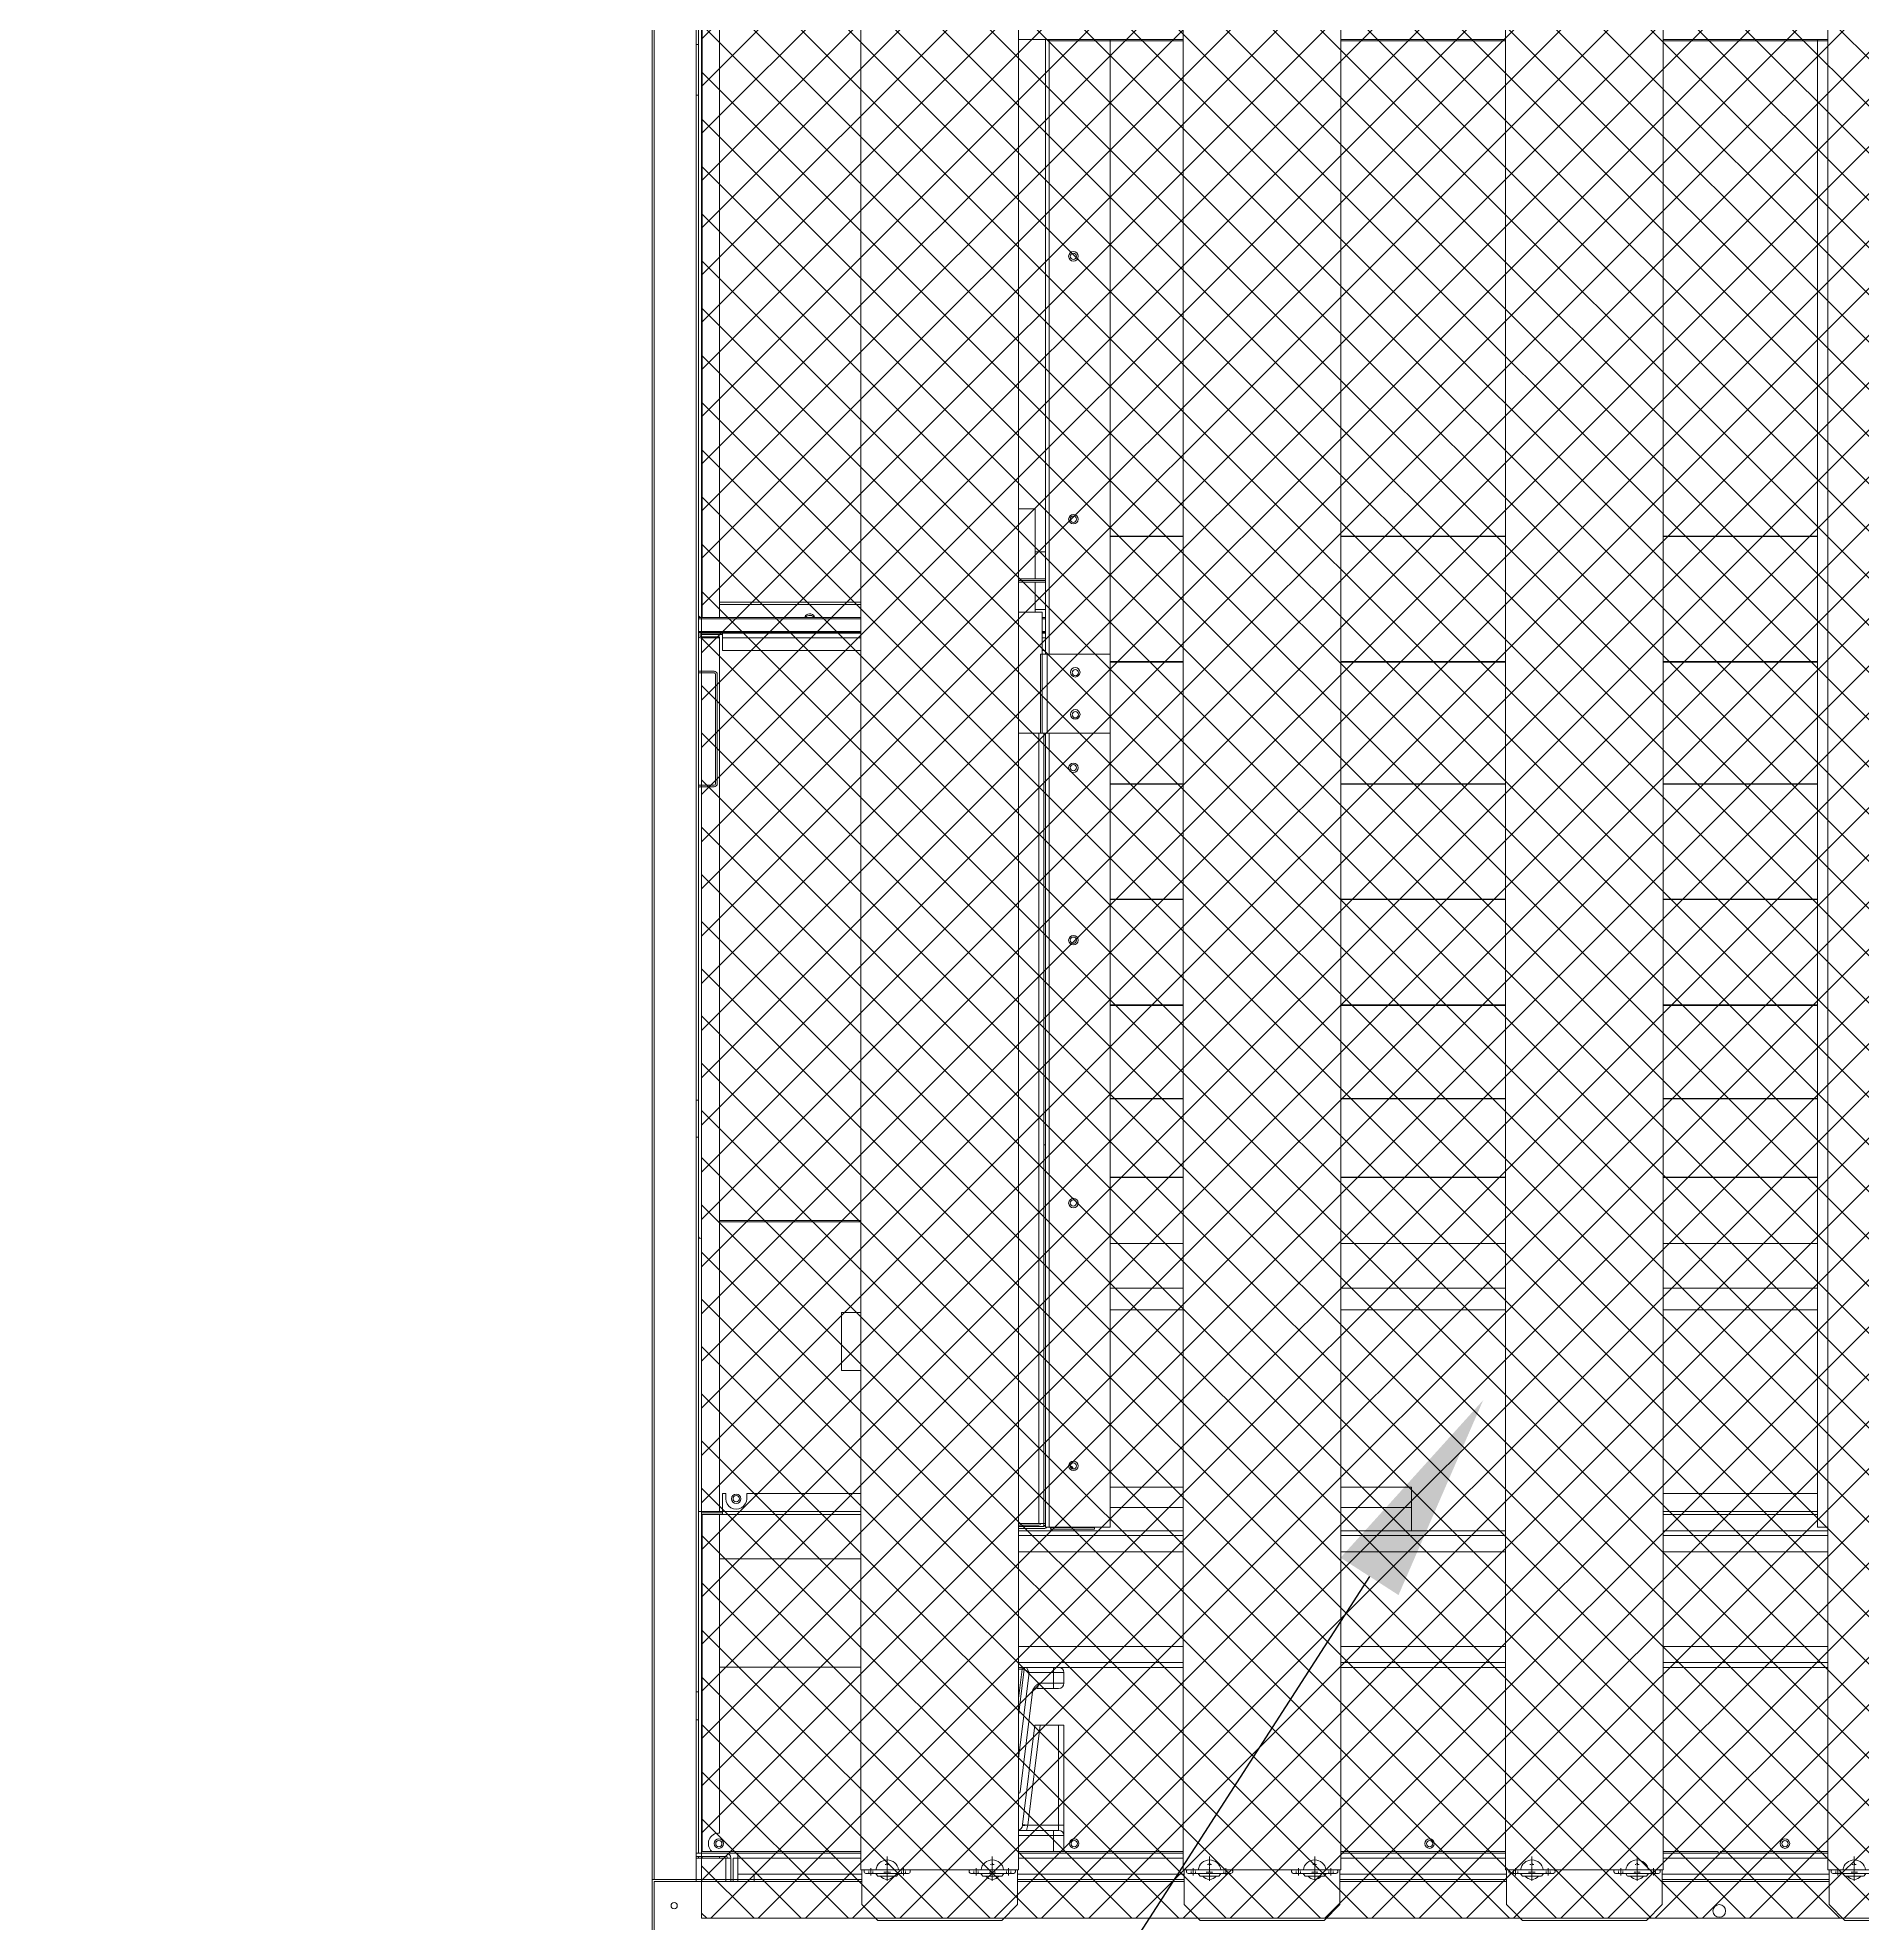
# Model space of a CAD drawing. Header units: millimetres. Extents: x -662366 to 32042, y -139401 to 24090.
# Drawn here: x 21083 to 22818, y 10962 to 12754 of the extents above; entities that cross this region are included whole.
import ezdxf
from ezdxf import colors
from ezdxf.entities.mleader import LeaderData, LeaderLine
from ezdxf.math import Vec2, Vec3

# ---------------------------------------------------------------- set-up
doc = ezdxf.new("R2010")
doc.units = ezdxf.units.MM
doc.linetypes.add('ACISOTGL', pattern=[3, 2, -1])
doc.linetypes.add('CENTER', pattern=[2, 1.25, -0.25, 0.25, -0.25])
for name, color, linetype, lineweight in [('AM_0', 7, 'Continuous', 50), ('AM_3', 6, 'ACISOTGL', 9), ('AM_7', 4, 'CENTER', 9)]:
    doc.layers.add(name, color=color, linetype=linetype, lineweight=lineweight)
doc.layers.add('냉각탑_dim', color=1, linetype='Continuous')
doc.styles.get("Standard").update_dxf_attribs({"font": 'arial.ttf'})

# ---------------------------------------------------------------- blocks, each defined once
blk = doc.blocks.new('2')
at = {"lineweight": 5}
h = blk.add_hatch(dxfattribs=at)
h.set_pattern_fill('ANSI37', scale=10)
h.set_pattern_definition([(45, (-1129861.293, -477337.81), (-22.4506403, 22.4506403), []), (135, (-1129861.293, -477337.81), (-22.4506403, -22.4506403), [])])
h.paths.add_polyline_path([(24623.9, 10965.6), (24623.9, 13065.6), (21714.9, 13065.6), (21714.9, 10965.6)])
at = {"color": 7, "lineweight": 20}
for p, q in [((21667.8, 10899.6), (21667.8, 13874.5)), ((21709.8, 11032.7), (21709.8, 13874.5)), ((22173, 12752.4), (22016.4, 12752.4)), ((22173, 12751.2), (22044.6, 12751.2)), ((22103.5, 11337.7), (22103.5, 12752.4)), ((22479.6, 12752.4), (22323, 12752.4)), ((22479.6, 12751.2), (22323, 12751.2)), ((22786.2, 12752.4), (22629.6, 12752.4)), ((22786.2, 12751.2), (22629.6, 12751.2)), ((22776.1, 11337.7), (22776.1, 12752.4)), ((21711.8, 12699.6), (21711.8, 11743.6)), ((22016.4, 11334.2), (22173, 11334.2)), ((22016.4, 11329.5), (22173, 11329.5)), ((22323, 11334.2), (22479.6, 11334.2)), ((22323, 11329.5), (22479.6, 11329.5)), ((22629.6, 11334.2), (22786.2, 11334.2)), ((22629.6, 11329.5), (22786.2, 11329.5)), ((22016.4, 11314.2), (22173, 11314.2)), ((22323, 11314.2), (22479.6, 11314.2)), ((22629.6, 11314.2), (22786.2, 11314.2)), ((22173, 11224.2), (22016.4, 11224.2)), ((22479.6, 11224.2), (22323, 11224.2)), ((22786.2, 11224.2), (22629.6, 11224.2)), ((22173, 11208.9), (22016.4, 11208.9)), ((22173, 11204.2), (22016.4, 11204.2)), ((22479.6, 11208.9), (22323, 11208.9)), ((22479.6, 11204.2), (22323, 11204.2)), ((22786.2, 11208.9), (22629.6, 11208.9)), ((22786.2, 11204.2), (22629.6, 11204.2)), ((21866.4, 11029.2), (21714.8, 11029.2)), ((21866.4, 11027.6), (21714.8, 11027.6)), ((21866.4, 11027.6), (21749.5, 11027.6)), ((22173, 11029.2), (22016.4, 11029.2)), ((22173, 11027.6), (22016.4, 11027.6)), ((22173, 11027.6), (22016.4, 11027.6)), ((22479.6, 11029.2), (22323, 11029.2)), ((22479.6, 11027.6), (22323, 11027.6)), ((22479.6, 11027.6), (22323, 11027.6)), ((22681.8, 11029.2), (22629.6, 11029.2)), ((22786.2, 11027.6), (22629.6, 11027.6)), ((22681.8, 11027.6), (22629.6, 11027.6)), ((22786.2, 11029.2), (22683.8, 11029.2)), ((22786.2, 11027.6), (22683.8, 11027.6)), ((21866.4, 11022.9), (21749.5, 11022.9)), ((21749.5, 11007.6), (21867.4, 11007.6)), ((22015.4, 11007.6), (22174, 11007.6)), ((22173, 11022.9), (22016.4, 11022.9)), ((22322, 11007.6), (22480.6, 11007.6)), ((22479.6, 11022.9), (22323, 11022.9)), ((22628.6, 11007.6), (22787.2, 11007.6)), ((22786.2, 11022.9), (22629.6, 11022.9))]:
    blk.add_line(p, q, dxfattribs=at)
at = {"lineweight": 20}
for p, q in [((21669.8, 13875.6), (21669.8, 11002.6)), ((21709.8, 13877.6), (21709.8, 11000.6)), ((21714.9, 10965.6), (21714.9, 13065.6)), ((21866.4, 11011.6), (21866.4, 13024.6)), ((22016.4, 11011.6), (22016.4, 13024.6)), ((22173, 11011.6), (22173, 13024.6)), ((22323, 11011.6), (22323, 13024.6)), ((22479.6, 11011.6), (22479.6, 13024.6)), ((22629.6, 11011.6), (22629.6, 13024.6)), ((22786.2, 11011.6), (22786.2, 13024.6)), ((21866.4, 11011.6), (22016.4, 11011.6)), ((21867.4, 11011.6), (21867.4, 10978.6)), ((22015.4, 11011.6), (22015.4, 10978.6)), ((22173, 11011.6), (22323, 11011.6)), ((22174, 11011.6), (22174, 10978.6)), ((22322, 11011.6), (22322, 10978.6)), ((22479.6, 11011.6), (22629.6, 11011.6)), ((22480.6, 11011.6), (22480.6, 10978.6)), ((22628.6, 11011.6), (22628.6, 10978.6)), ((22786.2, 11011.6), (22936.2, 11011.6)), ((22787.2, 11011.6), (22787.2, 10978.6)), ((21667.8, 11002.6), (21667.8, 10942.6)), ((21867.4, 11002.6), (21667.8, 11002.6)), ((21669.8, 11000.6), (21669.8, 10879.6)), ((21867.4, 11000.6), (21669.8, 11000.6)), ((22174, 11002.6), (22015.4, 11002.6)), ((22174, 11000.6), (22015.4, 11000.6)), ((22480.6, 11002.6), (22322, 11002.6)), ((22480.6, 11000.6), (22322, 11000.6)), ((22787.2, 11002.6), (22628.6, 11002.6)), ((22787.2, 11000.6), (22628.6, 11000.6)), ((21867.4, 10978.6), (21882.4, 10963.6)), ((22015.4, 10978.6), (22000.4, 10963.6)), ((22174, 10978.6), (22189, 10963.6)), ((22322, 10978.6), (22307, 10963.6)), ((22480.6, 10978.6), (22495.6, 10963.6)), ((22628.6, 10978.6), (22613.6, 10963.6)), ((22787.2, 10978.6), (22802.2, 10963.6)), ((24623.9, 10965.6), (21714.9, 10965.6)), ((21882.4, 10963.6), (22000.4, 10963.6)), ((22189, 10963.6), (22307, 10963.6)), ((22495.6, 10963.6), (22613.6, 10963.6)), ((22802.2, 10963.6), (22920.2, 10963.6))]:
    blk.add_line(p, q, dxfattribs=at)
at = {"color": 7, "lineweight": 20, "ltscale": 0.139915}
blk.add_line((21711.8, 12951.4), (21711.8, 12699.6), dxfattribs=at)
at = {"color": 7, "lineweight": 20, "ltscale": 0.415127}
for p, q in [((21715.3, 12950), (21715.3, 12202.8)), ((21731.8, 12202.8), (21731.8, 12950))]:
    blk.add_line(p, q, dxfattribs=at)
at = {"color": 7, "lineweight": 20, "ltscale": 0.001111}
for p, q in [((21709.8, 12747.7), (21711.8, 12747.7)), ((21709.8, 11743.6), (21711.8, 11743.6)), ((21709.8, 11708.6), (21711.8, 11708.6)), ((22042, 11337.7), (22044, 11337.7)), ((21709.8, 11181), (21711.8, 11181)), ((21709.8, 11154.4), (21711.8, 11154.4))]:
    blk.add_line(p, q, dxfattribs=at)
at = {"color": 7, "lineweight": 20, "ltscale": 0.324833}
for p, q in [((22042, 12167.7), (22042, 12752.4)), ((22045.5, 12167.7), (22045.5, 12752.4))]:
    blk.add_line(p, q, dxfattribs=at)
at = {"color": 7, "lineweight": 20, "ltscale": 0.000666677}
blk.add_line((22044.6, 12751.2), (22044.6, 12752.4), dxfattribs=at)
at = {"color": 7, "lineweight": 20, "ltscale": 0.011111}
for p, q in [((21709.8, 12679.6), (21709.8, 12699.6)), ((21734.9, 12187.7), (21714.9, 12187.7)), ((21714.9, 12186.6), (21734.9, 12186.6)), ((21709.8, 11743.6), (21709.8, 11763.6)), ((21714.9, 11352.6), (21734.9, 11352.6)), ((21734.9, 11351.1), (21714.9, 11351.1)), ((21714.9, 11349.5), (21734.9, 11349.5))]:
    blk.add_line(p, q, dxfattribs=at)
at = {"color": 7, "lineweight": 20, "ltscale": 0.00111}
blk.add_line((21709.8, 12699.6), (21711.8, 12699.6), dxfattribs=at)
at = {"color": 7, "lineweight": 20, "ltscale": 0.038889}
blk.add_line((22016.4, 12306), (22032.3, 12306), dxfattribs=at)
at = {"color": 7, "lineweight": 20, "ltscale": 0.037}
blk.add_line((22032.3, 12239.4), (22032.3, 12306), dxfattribs=at)
at = {"color": 7, "lineweight": 20, "ltscale": 0.373667}
for p, q in [((22173, 12280.1), (22103.5, 12280.1)), ((22173, 12279.9), (22103.5, 12279.9)), ((22479.6, 12280.1), (22323, 12280.1)), ((22479.6, 12279.9), (22323, 12279.9)), ((22776.1, 12280.1), (22629.6, 12280.1)), ((22776.1, 12279.9), (22629.6, 12279.9)), ((22173, 12160.8), (22103.5, 12160.8)), ((22173, 12160.3), (22103.5, 12160.3)), ((22479.6, 12160.8), (22323, 12160.8)), ((22479.6, 12160.3), (22323, 12160.3)), ((22776.1, 12160.8), (22629.6, 12160.8)), ((22776.1, 12160.3), (22629.6, 12160.3)), ((22173, 12044.6), (22103.5, 12044.6)), ((22173, 12044.2), (22103.5, 12044.2)), ((22479.6, 12044.6), (22323, 12044.6)), ((22479.6, 12044.2), (22323, 12044.2)), ((22776.1, 12044.6), (22629.6, 12044.6)), ((22776.1, 12044.2), (22629.6, 12044.2)), ((22173, 11934.8), (22103.5, 11934.8)), ((22173, 11934.4), (22103.5, 11934.4)), ((22479.6, 11934.8), (22323, 11934.8)), ((22479.6, 11934.4), (22323, 11934.4)), ((22776.1, 11934.8), (22629.6, 11934.8)), ((22776.1, 11934.4), (22629.6, 11934.4)), ((22173, 11834.2), (22103.5, 11834.2)), ((22173, 11833.8), (22103.5, 11833.8)), ((22479.6, 11834.2), (22323, 11834.2)), ((22479.6, 11833.8), (22323, 11833.8)), ((22776.1, 11834.2), (22629.6, 11834.2)), ((22776.1, 11833.8), (22629.6, 11833.8)), ((22173, 11745.3), (22103.5, 11745.3)), ((22173, 11744.9), (22103.5, 11744.9)), ((22479.6, 11745.3), (22323, 11745.3)), ((22479.6, 11744.9), (22323, 11744.9)), ((22776.1, 11745.3), (22629.6, 11745.3)), ((22776.1, 11744.9), (22629.6, 11744.9)), ((22173, 11670.4), (22103.5, 11670.4)), ((22173, 11670.1), (22103.5, 11670.1)), ((22479.6, 11670.4), (22323, 11670.4)), ((22479.6, 11670.1), (22323, 11670.1)), ((22776.1, 11670.4), (22629.6, 11670.4)), ((22776.1, 11670.1), (22629.6, 11670.1)), ((22173, 11607.4), (22103.5, 11607.4)), ((22173, 11607.2), (22103.5, 11607.2)), ((22479.6, 11607.4), (22323, 11607.4)), ((22479.6, 11607.2), (22323, 11607.2)), ((22776.1, 11607.4), (22629.6, 11607.4)), ((22776.1, 11607.2), (22629.6, 11607.2)), ((22173, 11565), (22103.5, 11565)), ((22173, 11564.8), (22103.5, 11564.8)), ((22479.6, 11565), (22323, 11565)), ((22479.6, 11564.8), (22323, 11564.8)), ((22776.1, 11565), (22629.6, 11565)), ((22776.1, 11564.8), (22629.6, 11564.8)), ((22173, 11544.3), (22103.5, 11544.3)), ((22173, 11544.3), (22103.5, 11544.3)), ((22479.6, 11544.3), (22323, 11544.3)), ((22479.6, 11544.3), (22323, 11544.3)), ((22776.1, 11544.3), (22629.6, 11544.3)), ((22776.1, 11544.3), (22629.6, 11544.3))]:
    blk.add_line(p, q, dxfattribs=at)
at = {"color": 7, "lineweight": 20, "ltscale": 0.005389}
for p, q in [((22042, 12265.3), (22032.3, 12265.3)), ((22042, 12210.3), (22032.3, 12210.3))]:
    blk.add_line(p, q, dxfattribs=at)
at = {"color": 7, "lineweight": 20, "ltscale": 0.018833}
for p, q in [((22016.4, 12239.4), (22042, 12239.4)), ((22042, 12237.8), (22016.4, 12237.8)), ((22042, 12237.8), (22016.4, 12237.8)), ((22016.4, 12236.2), (22042, 12236.2))]:
    blk.add_line(p, q, dxfattribs=at)
at = {"color": 7, "lineweight": 20, "ltscale": 0.015833}
blk.add_line((22032.3, 12236.2), (22032.3, 12207.7), dxfattribs=at)
at = {"color": 7, "lineweight": 20, "ltscale": 0.087611}
for p, q in [((21731.8, 12217.3), (21866.4, 12217.3)), ((21731.8, 12215.2), (21866.4, 12215.2))]:
    blk.add_line(p, q, dxfattribs=at)
at = {"color": 7, "lineweight": 20, "ltscale": 0.038056}
for p, q in [((22016.4, 12207.7), (22038.8, 12207.7)), ((22016.4, 12092.7), (22038.8, 12092.7))]:
    blk.add_line(p, q, dxfattribs=at)
at = {"color": 7, "lineweight": 20, "ltscale": 0.022222}
blk.add_line((22038.8, 12167.7), (22038.8, 12207.7), dxfattribs=at)
at = {"color": 7, "lineweight": 20, "ltscale": 0.139166}
for p, q in [((21866.4, 12202.7), (21711.8, 12202.7)), ((21866.4, 12201.3), (21711.8, 12201.3)), ((21711.8, 12189.5), (21866.4, 12189.5)), ((21711.8, 12188.4), (21866.4, 12188.4))]:
    blk.add_line(p, q, dxfattribs=at)
at = {"color": 7, "lineweight": 20, "ltscale": 0.00164}
blk.add_line((21713.4, 12185.5), (21713.4, 12188.4), dxfattribs=at)
at = {"color": 7, "lineweight": 20, "ltscale": 0.000154576}
blk.add_line((21713.8, 12202.7), (21713.8, 12203), dxfattribs=at)
at = {"color": 7, "lineweight": 20, "ltscale": 0.000403556}
blk.add_line((21714.9, 12188.4), (21714.9, 12187.7), dxfattribs=at)
at = {"color": 7, "lineweight": 20, "ltscale": 0.009167}
blk.add_line((21715.3, 12202.8), (21731.8, 12202.8), dxfattribs=at)
at = {"color": 7, "lineweight": 20, "ltscale": 0.001778}
for p, q in [((22042, 12202.7), (22038.8, 12202.7)), ((22042, 12201.3), (22038.8, 12201.3)), ((22038.8, 12189.5), (22042, 12189.5)), ((22038.8, 12188.4), (22042, 12188.4)), ((22042, 12187.7), (22038.8, 12187.7)), ((22042, 12183.3), (22038.8, 12183.3)), ((22038.8, 12171.2), (22042, 12171.2))]:
    blk.add_line(p, q, dxfattribs=at)
at = {"color": 7, "lineweight": 20, "ltscale": 0.000638044}
blk.add_line((21714.9, 12186.6), (21714.9, 12187.7), dxfattribs=at)
at = {"color": 7, "lineweight": 20, "ltscale": 0.001178}
blk.add_line((21714.9, 12186.6), (21714.9, 12184.4), dxfattribs=at)
at = {"color": 7, "lineweight": 20, "ltscale": 0.009389}
for p, q in [((21731.8, 12184.4), (21714.9, 12184.4)), ((21731.8, 12183.3), (21714.9, 12183.3)), ((21734.9, 11369.5), (21734.9, 11352.6)), ((21731.8, 11352.6), (21714.9, 11352.6))]:
    blk.add_line(p, q, dxfattribs=at)
at = {"color": 7, "lineweight": 20, "ltscale": 0.017627}
blk.add_line((21714.9, 12183.3), (21714.9, 12151.6), dxfattribs=at)
at = {"color": 7, "lineweight": 20, "ltscale": 0.000618889}
blk.add_line((21731.8, 12184.4), (21731.8, 12183.3), dxfattribs=at)
at = {"color": 7, "lineweight": 20, "ltscale": 0.317284}
blk.add_line((21731.8, 11612.2), (21731.8, 12183.3), dxfattribs=at)
at = {"color": 7, "lineweight": 20, "ltscale": 0.126333}
for p, q in [((21866.4, 12187.7), (21734.9, 12187.7)), ((21866.4, 12183.3), (21734.9, 12183.3)), ((21734.9, 12171.2), (21866.4, 12171.2))]:
    blk.add_line(p, q, dxfattribs=at)
at = {"color": 7, "lineweight": 20, "ltscale": 0.002435}
blk.add_line((21734.9, 12187.7), (21734.9, 12183.3), dxfattribs=at)
at = {"color": 7, "lineweight": 20, "ltscale": 0.006739}
blk.add_line((21734.9, 12171.2), (21734.9, 12183.3), dxfattribs=at)
at = {"color": 7, "lineweight": 20, "ltscale": 0.041667}
for p, q in [((22037.3, 12092.7), (22037.3, 12167.7)), ((22038.8, 12092.7), (22038.8, 12167.7)), ((22043.5, 12092.7), (22043.5, 12167.7)), ((22103.5, 12167.7), (22103.5, 12092.7))]:
    blk.add_line(p, q, dxfattribs=at)
at = {"color": 7, "lineweight": 20, "ltscale": 0.000833333}
for p, q in [((22038.8, 12167.7), (22037.3, 12167.7)), ((22038.8, 12092.7), (22037.3, 12092.7)), ((21714.9, 11352.6), (21714.9, 11351.1)), ((22044, 11337.7), (22045.5, 11337.7))]:
    blk.add_line(p, q, dxfattribs=at)
at = {"color": 7, "lineweight": 20, "ltscale": 0.002611}
for p, q in [((22043.5, 12167.7), (22038.8, 12167.7)), ((22043.5, 12092.7), (22038.8, 12092.7)), ((22040.5, 11340.9), (22035.8, 11340.9)), ((21749.5, 11027.6), (21749.5, 11022.9)), ((21742.8, 11022.9), (21738.1, 11022.9)), ((21744.8, 11022.9), (21749.5, 11022.9))]:
    blk.add_line(p, q, dxfattribs=at)
at = {"color": 7, "lineweight": 20, "ltscale": 0.033333}
for p, q in [((22103.5, 12167.7), (22043.5, 12167.7)), ((22043.5, 12092.7), (22103.5, 12092.7))]:
    blk.add_line(p, q, dxfattribs=at)
at = {"color": 7, "lineweight": 20, "ltscale": 0.007667}
for p, q in [((21712.9, 12151.6), (21726.7, 12151.6)), ((21712.9, 12150), (21726.7, 12150)), ((21712.9, 12043.2), (21726.7, 12043.2)), ((21712.9, 12041.6), (21726.7, 12041.6))]:
    blk.add_line(p, q, dxfattribs=at)
at = {"color": 7, "lineweight": 20, "ltscale": 0.059333}
blk.add_line((21714.9, 12150), (21714.9, 12043.2), dxfattribs=at)
at = {"color": 7, "lineweight": 20, "ltscale": 0.057667}
for p, q in [((21728.2, 12044.7), (21728.2, 12148.5)), ((21729.8, 12044.7), (21729.8, 12148.5))]:
    blk.add_line(p, q, dxfattribs=at)
at = {"color": 7, "lineweight": 20, "ltscale": 0.037222}
blk.add_line((22037.3, 12092.7), (22016.4, 12092.7), dxfattribs=at)
at = {"color": 7, "lineweight": 20, "ltscale": 0.417667}
for p, q in [((22035.8, 12092.7), (22035.8, 11340.9)), ((22040.5, 12092.7), (22040.5, 11340.9))]:
    blk.add_line(p, q, dxfattribs=at)
at = {"color": 7, "lineweight": 20, "ltscale": 0.000833332}
blk.add_line((22042, 12092.7), (22040.5, 12092.7), dxfattribs=at)
at = {"color": 7, "lineweight": 20, "ltscale": 0.419444}
for p, q in [((22042, 11337.7), (22042, 12092.7)), ((22045.5, 11337.7), (22045.5, 12092.7))]:
    blk.add_line(p, q, dxfattribs=at)
at = {"color": 7, "lineweight": 20, "ltscale": 0.238546}
blk.add_line((21714.9, 12041.6), (21714.9, 11612.2), dxfattribs=at)
at = {"color": 7, "lineweight": 20, "ltscale": 0.01945}
blk.add_line((21711.8, 11708.6), (21711.8, 11743.6), dxfattribs=at)
at = {"color": 7, "lineweight": 20, "ltscale": 0.052341}
blk.add_line((21711.8, 11708.6), (21711.8, 11614.4), dxfattribs=at)
at = {"color": 7, "lineweight": 20, "ltscale": 0.00083304}
for p, q in [((22042, 11701.2), (22040.5, 11701.2)), ((22042, 11341), (22040.5, 11341))]:
    blk.add_line(p, q, dxfattribs=at)
at = {"color": 7, "lineweight": 20, "ltscale": 0.125667}
for p, q in [((21731.8, 11629.1), (21866.4, 11629.1)), ((21731.8, 11628.1), (21866.4, 11628.1))]:
    blk.add_line(p, q, dxfattribs=at)
at = {"color": 7, "lineweight": 20, "ltscale": 0.001029}
blk.add_line((21711.8, 11614.4), (21711.8, 11612.5), dxfattribs=at)
at = {"color": 7, "lineweight": 20, "ltscale": 0.000839807}
blk.add_line((21711.8, 11612.5), (21713.3, 11612.5), dxfattribs=at)
at = {"color": 7, "lineweight": 20, "ltscale": 0.144377}
for p, q in [((21711.8, 11612.5), (21711.8, 11352.6)), ((21714.9, 11612.5), (21714.9, 11352.6)), ((21731.8, 11612.5), (21731.8, 11352.6))]:
    blk.add_line(p, q, dxfattribs=at)
at = {"color": 7, "lineweight": 20, "ltscale": 0.015278}
for p, q in [((21848, 11541.7), (21848, 11514.2)), ((21848, 11514.2), (21848, 11486.7))]:
    blk.add_line(p, q, dxfattribs=at)
at = {"color": 7, "lineweight": 20, "ltscale": 0.061111}
for p, q in [((21866.4, 11541.7), (21848, 11541.7)), ((21866.4, 11486.7), (21848, 11486.7))]:
    blk.add_line(p, q, dxfattribs=at)
at = {"color": 7, "lineweight": 20, "ltscale": 0.001611}
blk.add_line((21737.8, 11369.5), (21734.9, 11369.5), dxfattribs=at)
at = {"color": 7, "lineweight": 20, "ltscale": 0.002747}
for p, q in [((21737.8, 11369.5), (21737.8, 11364.6)), ((21757.8, 11364.6), (21757.8, 11369.5))]:
    blk.add_line(p, q, dxfattribs=at)
at = {"color": 7, "lineweight": 20, "ltscale": 0.111222}
blk.add_line((21866.4, 11369.5), (21757.8, 11369.5), dxfattribs=at)
at = {"color": 7, "lineweight": 20, "ltscale": 0.159167}
for p, q in [((22173, 11375.7), (22103.5, 11375.7)), ((22390, 11375.7), (22323, 11375.7)), ((22173, 11356.2), (22103.5, 11356.2)), ((22390, 11356.2), (22323, 11356.2))]:
    blk.add_line(p, q, dxfattribs=at)
at = {"color": 7, "lineweight": 20, "ltscale": 0.010842}
blk.add_line((22390, 11356.2), (22390, 11375.7), dxfattribs=at)
at = {"color": 7, "lineweight": 20, "ltscale": 0.132277}
for p, q in [((22776.1, 11369.5), (22629.6, 11369.5)), ((22629.6, 11352.6), (22776.1, 11352.6)), ((22629.6, 11349.5), (22776.1, 11349.5))]:
    blk.add_line(p, q, dxfattribs=at)
at = {"color": 7, "lineweight": 20, "ltscale": 0.001722}
for p, q in [((21711.8, 11352.6), (21714.9, 11352.6)), ((21734.9, 11349.5), (21734.9, 11352.6))]:
    blk.add_line(p, q, dxfattribs=at)
at = {"color": 7, "lineweight": 20, "ltscale": 0.180579}
blk.add_line((21711.8, 11352.6), (21711.8, 11027.6), dxfattribs=at)
at = {"color": 7, "lineweight": 20, "ltscale": 0.000888889}
for p, q in [((21714.9, 11351.1), (21714.9, 11349.5)), ((22046.5, 11337.4), (22048.1, 11337.4)), ((22088.5, 11337.4), (22088.5, 11335.8)), ((21714.8, 11029.2), (21714.8, 11027.6)), ((22681.8, 11029.2), (22681.8, 11027.6)), ((22683.8, 11029.2), (22683.8, 11027.6))]:
    blk.add_line(p, q, dxfattribs=at)
at = {"color": 7, "lineweight": 20, "ltscale": 0.177968}
blk.add_line((21715.3, 11349.5), (21715.3, 11029.2), dxfattribs=at)
at = {"color": 7, "lineweight": 20, "ltscale": 0.168309}
blk.add_line((21731.8, 11046.6), (21731.8, 11349.5), dxfattribs=at)
at = {"color": 7, "lineweight": 20, "ltscale": 0.123944}
for p, q in [((21734.9, 11352.6), (21866.4, 11352.6)), ((21734.9, 11349.5), (21866.4, 11349.5))]:
    blk.add_line(p, q, dxfattribs=at)
at = {"color": 7, "lineweight": 20, "ltscale": 0.012222}
blk.add_line((22390, 11334.2), (22390, 11356.2), dxfattribs=at)
at = {"color": 7, "lineweight": 20, "ltscale": 0.032}
for p, q in [((22016.4, 11340.9), (22035.8, 11340.9)), ((22035.8, 11339.4), (22016.4, 11339.4))]:
    blk.add_line(p, q, dxfattribs=at)
at = {"color": 7, "lineweight": 20, "ltscale": 0.031389}
for p, q in [((22040.5, 11338.2), (22016.4, 11338.2)), ((22040.5, 11336.2), (22016.4, 11336.2))]:
    blk.add_line(p, q, dxfattribs=at)
at = {"color": 7, "lineweight": 20, "ltscale": 0.000961364}
blk.add_line((22041.9, 11339), (22040.1, 11339), dxfattribs=at)
at = {"color": 7, "lineweight": 20, "ltscale": 0.032222}
for p, q in [((22045.5, 11337.7), (22103.5, 11337.7)), ((22786.2, 11337.7), (22776.1, 11337.7))]:
    blk.add_line(p, q, dxfattribs=at)
at = {"color": 7, "lineweight": 20, "ltscale": 0.000166668}
blk.add_line((22046.5, 11337.4), (22046.5, 11337.7), dxfattribs=at)
at = {"color": 7, "lineweight": 20, "ltscale": 0.001132}
blk.add_line((22047, 11334.2), (22047, 11336.2), dxfattribs=at)
at = {"color": 7, "lineweight": 20, "ltscale": 0.000166667}
for p, q in [((22048.1, 11337.7), (22048.1, 11337.4)), ((22088.5, 11337.7), (22088.5, 11337.4))]:
    blk.add_line(p, q, dxfattribs=at)
at = {"color": 7, "lineweight": 20, "ltscale": 0.022444}
for p, q in [((22048.1, 11337.4), (22088.5, 11337.4)), ((22088.5, 11337.4), (22048.1, 11337.4)), ((22048.1, 11335.8), (22088.5, 11335.8))]:
    blk.add_line(p, q, dxfattribs=at)
at = {"color": 7, "lineweight": 20, "ltscale": 0.000444384}
blk.add_line((22088.5, 11337.4), (22088.5, 11336.6), dxfattribs=at)
at = {"color": 7, "lineweight": 20, "ltscale": 0.132333}
blk.add_line((21731.8, 11307.4), (21866.4, 11307.4), dxfattribs=at)
at = {"color": 7, "lineweight": 20, "ltscale": 0.134122}
blk.add_line((21866.4, 11204.4), (21731.8, 11204.4), dxfattribs=at)
at = {"color": 7, "lineweight": 20, "ltscale": 0.019777}
blk.add_line((22019.8, 11202.4), (22016.4, 11202.4), dxfattribs=at)
at = {"color": 7, "lineweight": 20, "ltscale": 0.059604}
for p, q in [((22019.8, 11202.4), (22016.4, 11174.7)), ((22016.4, 11158.6), (22021.8, 11202.4))]:
    blk.add_line(p, q, dxfattribs=at)
at = {"color": 7, "lineweight": 20, "ltscale": 0.000975701}
blk.add_line((22019.8, 11204.2), (22019.8, 11202.4), dxfattribs=at)
at = {"color": 7, "lineweight": 20, "ltscale": 0.003145}
for q in [(22021.8, 11202.4), (22023.8, 11204.2)]:
    blk.add_line((22026.4, 11199.2), q, dxfattribs=at)
at = {"color": 7, "lineweight": 20, "ltscale": 0.002778}
for p, q in [((22049.5, 11204.2), (22049.5, 11199.2)), ((22049.5, 11189.2), (22049.5, 11184.2)), ((22054.5, 11184.2), (22049.5, 11184.2)), ((22059.5, 11149.2), (22054.5, 11149.2)), ((22025.2, 11054.2), (22020.2, 11054.8)), ((22049.5, 11049.2), (22049.5, 11044.2)), ((22054.5, 11049.2), (22049.5, 11049.2)), ((22054.5, 11054.2), (22059.5, 11054.2)), ((22054.5, 11054.2), (22054.5, 11049.2))]:
    blk.add_line(p, q, dxfattribs=at)
at = {"color": 7, "lineweight": 20, "ltscale": 0.058129}
blk.add_line((22016.4, 11117.6), (22026.4, 11199.2), dxfattribs=at)
at = {"color": 7, "lineweight": 20, "ltscale": 0.01282}
blk.add_line((22049.5, 11199.2), (22026.4, 11199.2), dxfattribs=at)
at = {"color": 7, "lineweight": 20, "ltscale": 0.00286}
for p, q in [((22035.7, 11189.2), (22034.4, 11184.2)), ((22025.2, 11054.2), (22023.9, 11049.2))]:
    blk.add_line(p, q, dxfattribs=at)
at = {"color": 7, "lineweight": 20, "ltscale": 0.007694}
blk.add_line((22049.5, 11189.2), (22035.7, 11189.2), dxfattribs=at)
at = {"color": 7, "lineweight": 20, "ltscale": 0.005556}
for p, q in [((22059.5, 11199.2), (22049.5, 11199.2)), ((22049.5, 11199.2), (22049.5, 11189.2)), ((22059.5, 11189.2), (22049.5, 11189.2)), ((22059.5, 11199.2), (22059.5, 11189.2)), ((22059.5, 11044.2), (22049.5, 11044.2)), ((22059.5, 11054.2), (22059.5, 11044.2))]:
    blk.add_line(p, q, dxfattribs=at)
at = {"color": 7, "lineweight": 20, "ltscale": 0.053282}
blk.add_line((22017.9, 11085.9), (22029.6, 11181.1), dxfattribs=at)
at = {"color": 7, "lineweight": 20, "ltscale": 0.008376}
blk.add_line((22049.5, 11184.2), (22034.4, 11184.2), dxfattribs=at)
at = {"color": 7, "lineweight": 20, "ltscale": 0.052833}
blk.add_line((22020.2, 11054.8), (22031.8, 11149.2), dxfattribs=at)
at = {"color": 7, "lineweight": 20, "ltscale": 0.053174}
blk.add_line((22025.2, 11054.2), (22036.8, 11149.2), dxfattribs=at)
at = {"color": 7, "lineweight": 20, "ltscale": 0.002799}
blk.add_line((22031.8, 11149.2), (22036.8, 11149.2), dxfattribs=at)
at = {"color": 7, "lineweight": 20, "ltscale": 0.009824}
blk.add_line((22054.5, 11149.2), (22036.8, 11149.2), dxfattribs=at)
at = {"color": 7, "lineweight": 20, "ltscale": 0.052778}
for p, q in [((22054.5, 11054.2), (22054.5, 11149.2)), ((22059.5, 11054.2), (22059.5, 11149.2))]:
    blk.add_line(p, q, dxfattribs=at)
at = {"color": 7, "lineweight": 20, "ltscale": 0.019722}
blk.add_line((22049.5, 11049.2), (22016.4, 11049.2), dxfattribs=at)
at = {"color": 7, "lineweight": 20, "ltscale": 0.020833}
blk.add_line((22049.5, 11044.2), (22016.4, 11044.2), dxfattribs=at)
at = {"color": 7, "lineweight": 20, "ltscale": 0.000682136}
blk.add_line((22020.2, 11054.8), (22020, 11053.6), dxfattribs=at)
at = {"color": 7, "lineweight": 20, "ltscale": 0.016305}
blk.add_line((22025.2, 11054.2), (22054.5, 11054.2), dxfattribs=at)
at = {"color": 7, "lineweight": 20, "ltscale": 0.008333}
for p, q in [((22049.5, 11029.2), (22049.5, 11044.2)), ((22059.5, 11029.2), (22059.5, 11044.2))]:
    blk.add_line(p, q, dxfattribs=at)
at = {"color": 7, "lineweight": 20, "ltscale": 0.002833}
blk.add_line((21709.8, 11032.7), (21709.8, 11027.6), dxfattribs=at)
at = {"color": 7, "lineweight": 20, "ltscale": 0.036444}
for p, q in [((21709.8, 11027.6), (21738.1, 11027.6)), ((21709.8, 11024.4), (21738.1, 11024.4)), ((21738.1, 11022.9), (21709.8, 11022.9))]:
    blk.add_line(p, q, dxfattribs=at)
at = {"color": 7, "lineweight": 20, "ltscale": 0.000833331}
for p, q in [((21709.8, 11024.4), (21709.8, 11022.9)), ((21711.8, 11024.4), (21711.8, 11022.9)), ((21715.3, 11024.4), (21715.3, 11022.9)), ((21731.8, 11022.9), (21731.8, 11024.4))]:
    blk.add_line(p, q, dxfattribs=at)
at = {"color": 7, "lineweight": 20, "ltscale": 0.078111}
for p, q in [((21738.1, 11000.6), (21738.1, 11022.9)), ((21742.8, 11000.6), (21742.8, 11022.9))]:
    blk.add_line(p, q, dxfattribs=at)
at = {"color": 7, "lineweight": 20, "ltscale": 0.0685}
blk.add_line((21744.8, 11022.9), (21744.8, 11000.6), dxfattribs=at)
at = {"color": 7, "lineweight": 20, "ltscale": 0.0085}
blk.add_line((21749.5, 11022.9), (21749.5, 11007.6), dxfattribs=at)
at = {"color": 7, "lineweight": 20, "ltscale": 0.06}
for p, q in [((21749.5, 11007.6), (21749.5, 11000.6)), ((21764.8, 11000.6), (21764.8, 11007.6))]:
    blk.add_line(p, q, dxfattribs=at)
at = {"color": 7, "linetype": 'Continuous', "lineweight": 20}
for points in [[(21869.4, 11009.9, 0.414214), (21871, 11008.3), (21911.8, 11008.3, 0.414214), (21913.4, 11009.9), (21913.4, 11010.7, 0.414214), (21912.5, 11011.6), (21870.3, 11011.6, 0.414214), (21869.4, 11010.7)], [(22013.4, 11009.9, -0.414214), (22011.8, 11008.3), (21971, 11008.3, -0.414214), (21969.4, 11009.9), (21969.4, 11010.7, -0.414214), (21970.3, 11011.6), (22012.5, 11011.6, -0.414214), (22013.4, 11010.7)], [(22176, 11009.9, 0.414214), (22177.6, 11008.3), (22218.4, 11008.3, 0.414214), (22220, 11009.9), (22220, 11010.7, 0.414214), (22219.1, 11011.6), (22176.9, 11011.6, 0.414214), (22176, 11010.7)], [(22320, 11009.9, -0.414214), (22318.4, 11008.3), (22277.6, 11008.3, -0.414214), (22276, 11009.9), (22276, 11010.7, -0.414214), (22276.9, 11011.6), (22319.1, 11011.6, -0.414214), (22320, 11010.7)], [(22482.6, 11009.9, 0.414214), (22484.2, 11008.3), (22525, 11008.3, 0.414214), (22526.6, 11009.9), (22526.6, 11010.7, 0.414214), (22525.7, 11011.6), (22483.5, 11011.6, 0.414214), (22482.6, 11010.7)], [(22626.6, 11009.9, -0.414214), (22625, 11008.3), (22584.2, 11008.3, -0.414214), (22582.6, 11009.9), (22582.6, 11010.7, -0.414214), (22583.5, 11011.6), (22625.7, 11011.6, -0.414214), (22626.6, 11010.7)], [(22789.2, 11009.9, 0.414214), (22790.8, 11008.3), (22831.6, 11008.3, 0.414214), (22833.2, 11009.9), (22833.2, 11010.7, 0.414214), (22832.3, 11011.6), (22790.1, 11011.6, 0.414214), (22789.2, 11010.7)]]:
    blk.add_lwpolyline(points, format="xyb", close=True, dxfattribs=at)
at = {"color": 7, "lineweight": 20}
for centre, radius in [((22068.5, 12546.2), 4.5), ((22068.5, 12546.2), 3), ((22068.5, 12296.2), 4.5), ((22068.5, 12296.2), 3), ((22070.3, 12150.6), 4.5), ((22070.3, 12150.2), 3), ((22070.3, 12110.6), 4.5), ((22070.3, 12110.2), 3), ((22068.5, 12059.8), 4.5), ((22068.5, 12059.8), 3), ((22068.5, 11895.8), 4.5), ((22068.5, 11895.8), 3), ((22068.5, 11645.8), 4.5), ((22068.5, 11645.8), 3), ((22068.5, 11395.8), 4.5), ((22068.5, 11395.8), 3), ((21747.8, 11364.6), 4.5), ((21747.8, 11364.6), 3), ((21731.3, 11036.6), 4.5), ((22069.3, 11036.6), 4.5), ((22407.3, 11036.6), 4.5), ((22745.3, 11036.6), 4.5), ((21731.3, 11036.6), 3), ((22069.3, 11036.6), 3), ((22407.3, 11036.6), 3), ((22745.3, 11036.6), 3), ((21688.8, 10977.6), 3), ((22682.8, 10972.6), 6)]:
    blk.add_circle(centre, radius, dxfattribs=at)
for centre, radius, start, end in [((22038.5, 12755.9), 3.5, 270, 270.2097), ((21706.7, 12706.7), 3.1, 359.4685, 0), ((21706.4, 12698.2), 3.4, 0, 0.5061), ((21712.9, 12153.1), 1.5, 222.8019, 270), ((21712.9, 12153.1), 3.1, 249.2053, 270), ((21726.7, 12148.5), 3.1, 0, 90), ((21726.7, 12148.5), 1.5, 0, 90), ((21712.9, 12040.1), 3.1, 90, 110.7947), ((21712.9, 12040.1), 1.5, 90, 137.1981), ((21726.7, 12044.7), 3.1, 270, 0), ((21726.7, 12044.7), 1.5, 270, 0), ((21706.4, 11745), 3.4, 359.4939, 0), ((21706.7, 11736.5), 3.1, 0, 0.5316), ((21706.7, 11382.7), 3.1, 359.3698, 0), ((21706.3, 11374.1), 3.5, 0, 0.164), ((21747.8, 11364.6), 10, 179.9999, 0), ((22035.8, 11340.9), 1.5, 270, 0), ((22035.8, 11340.9), 4.7, 270, 270.8896), ((22035.8, 11340.9), 4.7, 324.946, 0), ((22040.5, 11339.7), 1.5, 270, 0), ((22040.5, 11339.7), 3.5, 270, 325.1501), ((22048.1, 11337.4), 1.6, 180, 270), ((22023.8, 11202.2), 2, 90, 173), ((22040.3, 11208.9), 4.7, 270, 270.2807), ((22054.5, 11199.2), 5, 0, 90), ((22054.5, 11189.2), 5, 270, 0), ((22034.4, 11179.2), 5, 90, 173), ((22016, 11086.2), 2, 282.9413, 353), ((21731.3, 11036.6), 10, 87.1343, 227.731), ((22015.1, 11054.2), 5, 285.3506, 332.2505), ((22015.1, 11054.2), 4.97, 332.1984, 350.4499), ((22015, 11054.2), 5.08, 332.5082, 341.5499), ((22015.1, 11054.2), 5, 341.2438, 352.9996), ((22054.5, 11044.2), 5, 0, 90), ((21738.1, 11022.9), 4.7, 0, 90), ((21738.1, 11022.9), 1.5, 0, 90)]:
    blk.add_arc(centre, radius, start, end, dxfattribs=at)
for centre, major_axis, ratio, start_param, end_param in [((21817.8, 12203), (-4.5, 0), 0.69625, 3.141564, 5.783185), ((21715.3, 12205.2), (-3.5, 0), 0.69625, 6.283185, 7.853982), ((21817.8, 12203), (-4.5, 0), 0.69625, 5.783185, 6.283156), ((21817.8, 12203), (-4.5, 0), 0.69625, 6.283156, 6.381618), ((21817.8, 12201.6), (-4.5, 0), 0.69625, 5.783185, 5.915151), ((21817.8, 12201.6), (-4.5, 0), 0.69625, 3.509627, 5.783185), ((21817.8, 12203), (-4.5, 0), 0.69625, 3.043053, 3.141564), ((21714.9, 12185.5), (-3.1, 0), 0.69625, 0, 1.570796), ((21714.9, 12185.5), (-1.5, 0), 0.69625, 0, 1.570796), ((21714.9, 11614.4), (-3.1, 0), 0.69625, 0, 1.570796), ((22065.5, 11393), (3, 0), 0.866065, 0.5, 1.567916), ((22065.5, 11392.2), (3, 0), 0.866065, 0.243721, 1.509694), ((22065.5, 11393), (3, 0), 0.866065, 0.000029, 0.5), ((22065.5, 11393), (3, 0), 0.866065, 6.216067, 6.283214), ((22019.7, 11202.2), (2.04, 0.25), 0.114003, 6.254805, 7.810755), ((22054.5, 11053), (-5, 0), 0.121869, 3.141593, 3.147831)]:
    blk.add_ellipse(centre, major_axis=major_axis, ratio=ratio, start_param=start_param, end_param=end_param, dxfattribs=at)
for points, knots in [([(22029.6, 11181.1), (22029.7, 11181.5), (22029.7, 11181.8), (22029.8, 11182.2), (22030, 11182.8), (22030.3, 11183.5), (22030.5, 11183.8), (22030.9, 11184.5), (22031.3, 11185.1), (22031.5, 11185.4), (22032.1, 11186), (22032.6, 11186.6), (22032.9, 11186.9), (22033.6, 11187.5), (22034.2, 11188), (22034.6, 11188.3), (22035, 11188.7), (22035.4, 11189), (22035.5, 11189.1), (22035.6, 11189.1), (22035.7, 11189.2)], [0, 0, 0, 0, 0, 0, 2.255203, 2.255203, 2.255203, 4.814439, 4.814439, 4.814439, 7.821689, 7.821689, 7.821689, 11.45238, 11.45238, 11.45238, 15.709201, 15.709201, 15.709201, 16.735664, 16.735664, 16.735664, 16.735664, 16.735664, 16.735664]), ([(22025.2, 11054.2), (22024.9, 11054.2), (22024.6, 11054.2), (22024.3, 11054.2), (22023.4, 11054.1), (22022.5, 11054), (22022, 11054), (22021.1, 11053.8), (22020.5, 11053.7), (22020.3, 11053.7), (22020.2, 11053.6), (22020.1, 11053.6), (22020, 11053.6), (22020, 11053.6), (22020, 11053.6)], [0, 0, 0, 0, 0, 0, 2.323978, 2.323978, 2.323978, 6.808415, 6.808415, 6.808415, 9.743725, 9.743725, 9.743725, 9.789193, 9.789193, 9.789193, 9.789193, 9.789193, 9.789193])]:
    blk.add_open_spline(points, degree=5, knots=knots, dxfattribs=at)
at = {"layer": 'AM_0', "lineweight": 20}
for points in [[(21880.2, 11008.3, -0.228571), (21880.6, 11008.1), (21882.1, 11006.1, 0.228571), (21883, 11005.7), (21899.8, 11005.7, 0.228571), (21900.7, 11006.1), (21902.3, 11008.1, -0.228571), (21902.6, 11008.3)], [(22002.6, 11008.3, 0.228571), (22002.3, 11008.1), (22000.7, 11006.1, -0.228571), (21999.8, 11005.7), (21983, 11005.7, -0.228571), (21982.1, 11006.1), (21980.6, 11008.1, 0.228571), (21980.2, 11008.3)], [(22186.8, 11008.3, -0.228571), (22187.2, 11008.1), (22188.7, 11006.1, 0.228571), (22189.6, 11005.7), (22206.4, 11005.7, 0.228571), (22207.3, 11006.1), (22208.9, 11008.1, -0.228571), (22209.2, 11008.3)], [(22309.2, 11008.3, 0.228571), (22308.9, 11008.1), (22307.3, 11006.1, -0.228571), (22306.4, 11005.7), (22289.6, 11005.7, -0.228571), (22288.7, 11006.1), (22287.2, 11008.1, 0.228571), (22286.8, 11008.3)], [(22493.4, 11008.3, -0.228571), (22493.8, 11008.1), (22495.3, 11006.1, 0.228571), (22496.2, 11005.7), (22513, 11005.7, 0.228571), (22513.9, 11006.1), (22515.5, 11008.1, -0.228571), (22515.8, 11008.3)], [(22615.8, 11008.3, 0.228571), (22615.5, 11008.1), (22613.9, 11006.1, -0.228571), (22613, 11005.7), (22596.2, 11005.7, -0.228571), (22595.3, 11006.1), (22593.8, 11008.1, 0.228571), (22593.4, 11008.3)], [(22800, 11008.3, -0.228571), (22800.4, 11008.1), (22801.9, 11006.1, 0.228571), (22802.8, 11005.7), (22819.6, 11005.7, 0.228571), (22820.5, 11006.1), (22822.1, 11008.1, -0.228571), (22822.4, 11008.3)]]:
    blk.add_lwpolyline(points, format="xyb", dxfattribs=at)
for centre, radius, start, end in [((21891.4, 11010.3), 10.8, 6.7772, 173.2228), ((21891.4, 11010.5), 7.94, 217.5497, 322.4503), ((21991.4, 11010.3), 10.8, 6.7772, 173.2228), ((21991.4, 11010.5), 7.94, 217.5497, 322.4503), ((22198, 11010.3), 10.8, 6.7772, 173.2228), ((22198, 11010.5), 7.94, 217.5497, 322.4503), ((22298, 11010.3), 10.8, 6.7772, 173.2228), ((22298, 11010.5), 7.94, 217.5497, 322.4503), ((22504.6, 11010.3), 10.8, 6.7772, 173.2228), ((22504.6, 11010.5), 7.94, 217.5497, 322.4503), ((22604.6, 11010.3), 10.8, 6.7772, 173.2228), ((22604.6, 11010.5), 7.94, 217.5497, 322.4503), ((22811.2, 11010.3), 10.8, 6.7772, 173.2228), ((22811.2, 11010.5), 7.94, 217.5497, 322.4503)]:
    blk.add_arc(centre, radius, start, end, dxfattribs=at)
at = {"layer": 'AM_3', "lineweight": 20}
for p, q in [((21873.9, 11008), (21873.9, 11011.6)), ((21877.9, 11008), (21877.9, 11011.6)), ((21891.2, 11016.9), (21891.2, 11018.1)), ((21891.7, 11016.9), (21891.7, 11018.1)), ((21904.9, 11008), (21904.9, 11011.6)), ((21908.9, 11008), (21908.9, 11011.6)), ((21973.9, 11008), (21973.9, 11011.6)), ((21977.9, 11008), (21977.9, 11011.6)), ((21991.2, 11016.9), (21991.2, 11018.1)), ((21991.7, 11016.9), (21991.7, 11018.1)), ((22004.9, 11008), (22004.9, 11011.6)), ((22008.9, 11008), (22008.9, 11011.6)), ((22180.5, 11008), (22180.5, 11011.6)), ((22184.5, 11008), (22184.5, 11011.6)), ((22197.8, 11016.9), (22197.8, 11018.1)), ((22198.3, 11016.9), (22198.3, 11018.1)), ((22211.5, 11008), (22211.5, 11011.6)), ((22215.5, 11008), (22215.5, 11011.6)), ((22280.5, 11008), (22280.5, 11011.6)), ((22284.5, 11008), (22284.5, 11011.6)), ((22297.8, 11016.9), (22297.8, 11018.1)), ((22298.3, 11016.9), (22298.3, 11018.1)), ((22311.5, 11008), (22311.5, 11011.6)), ((22315.5, 11008), (22315.5, 11011.6)), ((22487.1, 11008), (22487.1, 11011.6)), ((22491.1, 11008), (22491.1, 11011.6)), ((22504.4, 11016.9), (22504.4, 11018.1)), ((22504.9, 11016.9), (22504.9, 11018.1)), ((22518.1, 11008), (22518.1, 11011.6)), ((22522.1, 11008), (22522.1, 11011.6)), ((22587.1, 11008), (22587.1, 11011.6)), ((22591.1, 11008), (22591.1, 11011.6)), ((22604.4, 11016.9), (22604.4, 11018.1)), ((22604.9, 11016.9), (22604.9, 11018.1)), ((22618.1, 11008), (22618.1, 11011.6)), ((22622.1, 11008), (22622.1, 11011.6)), ((22793.7, 11008), (22793.7, 11011.6)), ((22797.7, 11008), (22797.7, 11011.6)), ((22811, 11016.9), (22811, 11018.1)), ((22811.5, 11016.9), (22811.5, 11018.1))]:
    blk.add_line(p, q, dxfattribs=at)
for centre in [(21891.4, 11007.3), (21991.4, 11007.3), (22198, 11007.3), (22298, 11007.3), (22504.6, 11007.3), (22604.6, 11007.3), (22811.2, 11007.3)]:
    blk.add_arc(centre, 9.57, 78.69, 101.31, dxfattribs=at)
at = {"layer": 'AM_7', "lineweight": 20}
for p, q in [((21891.4, 11001.2), (21891.4, 11024.3)), ((21991.4, 11001.2), (21991.4, 11024.3)), ((22198, 11001.2), (22198, 11024.3)), ((22298, 11001.2), (22298, 11024.3)), ((22504.6, 11001.2), (22504.6, 11024.3)), ((22604.6, 11001.2), (22604.6, 11024.3)), ((22811.2, 11001.2), (22811.2, 11024.3)), ((21875.9, 11006.4), (21875.9, 11013.2)), ((21888.3, 11009.3), (21894.5, 11009.3)), ((21906.9, 11006.4), (21906.9, 11013.2)), ((21975.9, 11006.4), (21975.9, 11013.2)), ((21994.5, 11009.3), (21988.3, 11009.3)), ((22006.9, 11006.4), (22006.9, 11013.2)), ((22182.5, 11006.4), (22182.5, 11013.2)), ((22194.9, 11009.3), (22201.1, 11009.3)), ((22213.5, 11006.4), (22213.5, 11013.2)), ((22282.5, 11006.4), (22282.5, 11013.2)), ((22301.1, 11009.3), (22294.9, 11009.3)), ((22313.5, 11006.4), (22313.5, 11013.2)), ((22489.1, 11006.4), (22489.1, 11013.2)), ((22501.5, 11009.3), (22507.7, 11009.3)), ((22520.1, 11006.4), (22520.1, 11013.2)), ((22589.1, 11006.4), (22589.1, 11013.2)), ((22607.7, 11009.3), (22601.5, 11009.3)), ((22620.1, 11006.4), (22620.1, 11013.2)), ((22795.7, 11006.4), (22795.7, 11013.2)), ((22808.1, 11009.3), (22814.3, 11009.3))]:
    blk.add_line(p, q, dxfattribs=at)

msp = doc.modelspace()

# ---------------------------------------------------------------- block references
msp.add_blockref('2', (0, 0))

# ---------------------------------------------------------------- leaders
at = {"layer": '냉각탑_dim', "lineweight": -3}
ml = msp.add_multileader_mtext('Standard', dxfattribs=at)
ml.set_content('')
ml.set_leader_properties(color=256)
ml.build(insert=Vec2(0, 0))
ml.multileader.update_dxf_attribs({"text_right_attachment_type": 6, "dogleg_length": 5, "arrow_head_size": 199.5, "scale": 30})
ctx = ml.context
ctx.base_point, ctx.scale, ctx.char_height, ctx.arrow_head_size, ctx.landing_gap_size, ctx.plane_origin = Vec3(21083.4, 9635.7), 30, 7.18, 199.5, 3.59, Vec3(22588.4, 9961.4)
ctx.right_attachment, ctx.text_align_type = 6, 2
notes = []
notes.append((ctx, [(0, (1, 1, 0), (21282.9, 9635.7), (-1, 0), 199.5, [(0, [(22458.3, 11458.4)], 0, [])])]))
ctx.mtext, ml.multileader.dxf.content_type = None, 0
for ctx, leaders in notes:
    for number, flags, end, landing, length, lines in leaders:
        leader = LeaderData()
        leader.index, (leader.has_last_leader_line, leader.has_dogleg_vector, leader.attachment_direction) = number, flags
        leader.last_leader_point, leader.dogleg_vector, leader.dogleg_length = Vec3(end), Vec3(landing), length
        for number, points, colour, breaks in lines:
            line = LeaderLine()
            line.index, line.vertices, line.color, line.breaks = number, Vec3.list(points), colors.encode_raw_color(colour), breaks
            leader.lines.append(line)
        ctx.leaders.append(leader)

doc.saveas('drawing.dxf')
